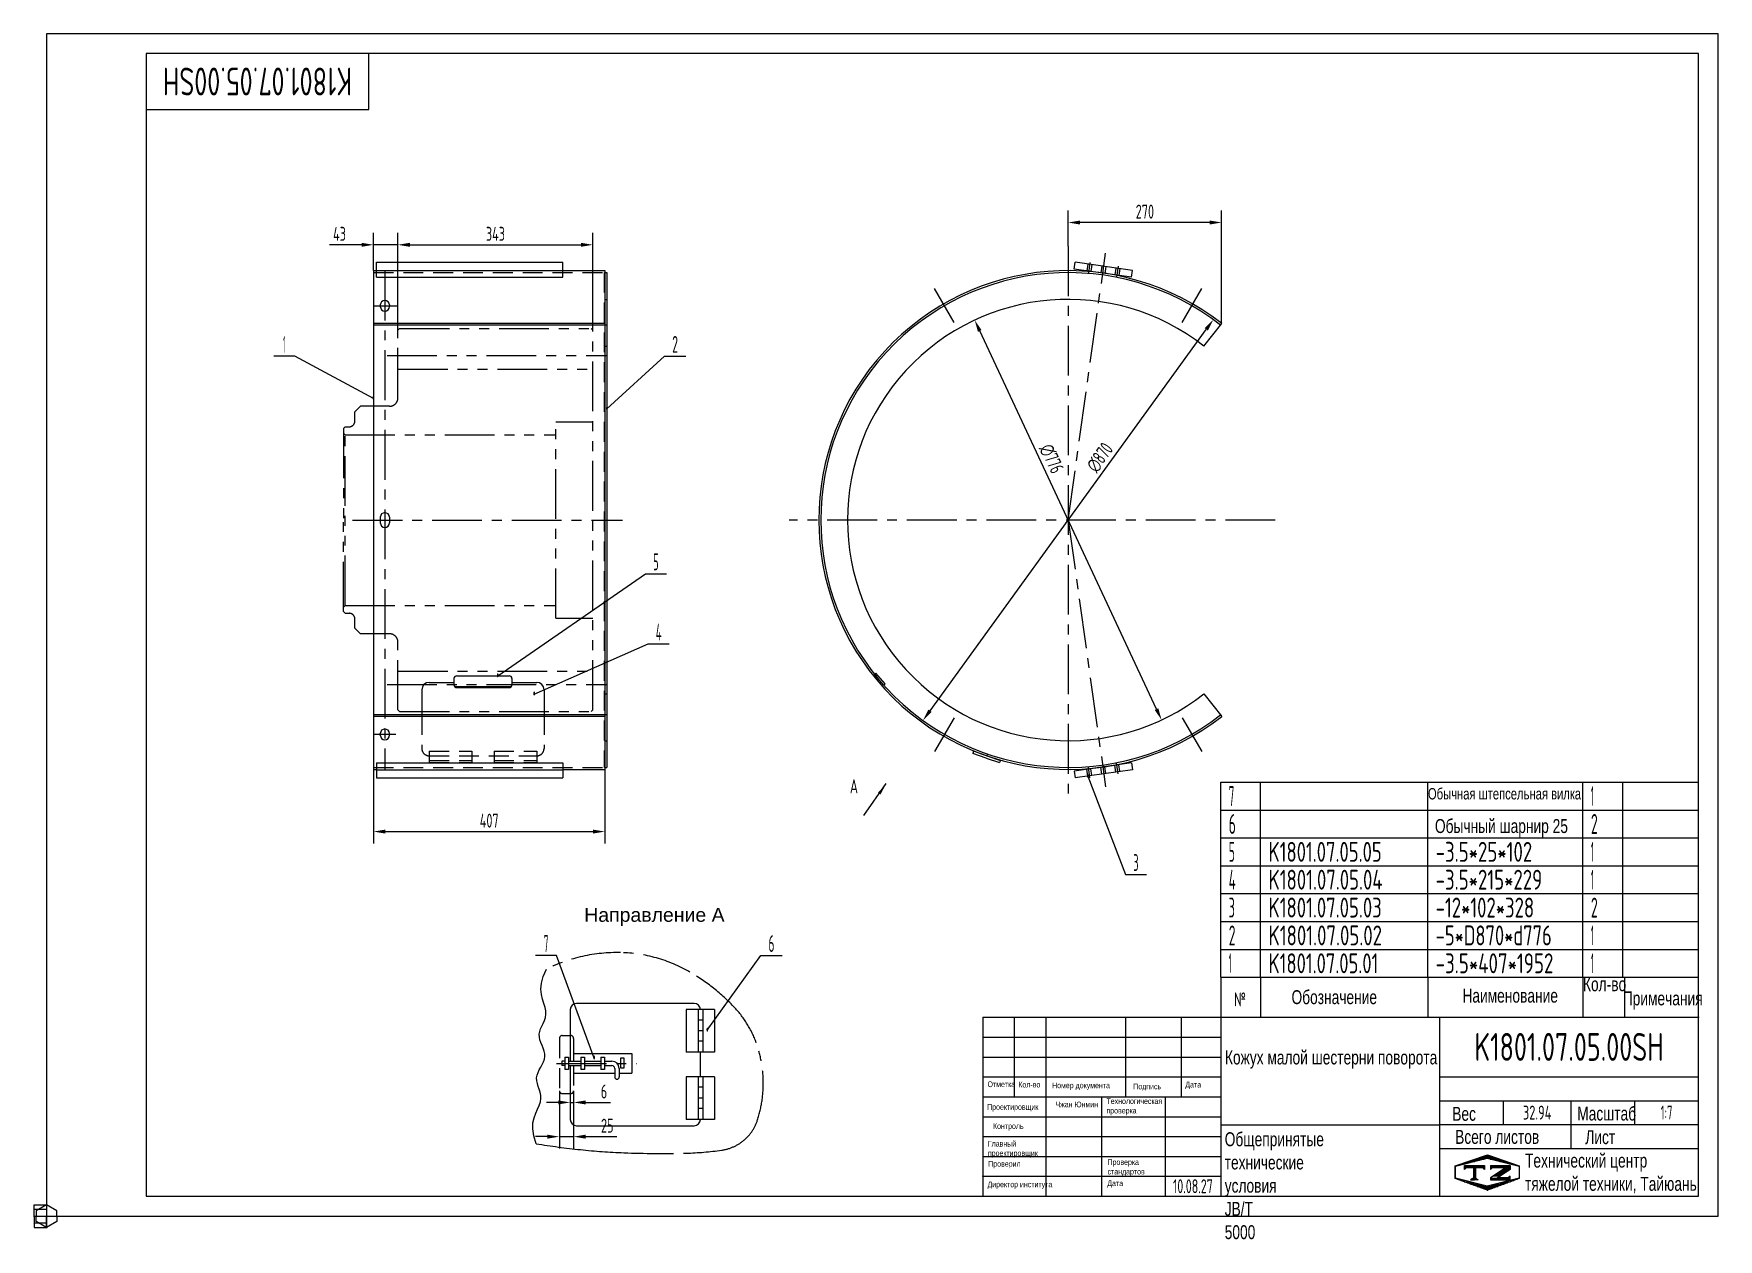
# Model space of a CAD drawing. Header units: millimetres. Extents: x -23 to 2940, y -41 to 2079.
import ezdxf
from ezdxf.enums import TextEntityAlignment as Align

# ---------------------------------------------------------------- set-up
doc = ezdxf.new("R2010")
doc.units = ezdxf.units.MM
doc.header["$LTSCALE"] = 70
for name, pattern in [('F', [0.75, 0.5, -0.25]), ('G', [2, 1.25, -0.25, 0.25, -0.25]), ('K', [2.5, 1.25, -0.25, 0.25, -0.25, 0.25, -0.25])]:
    doc.linetypes.add(name, pattern=pattern)
for name, color, linetype in [('01', 7, 'Continuous'), ('02', 1, 'Continuous'), ('04', 2, 'F'), ('05', 4, 'G'), ('07', 6, 'K'), ('08', 1, 'Continuous'), ('11', 3, 'Continuous'), ('THICK', 7, 'Continuous')]:
    doc.layers.add(name, color=color, linetype=linetype)
doc.styles.get("Standard").update_dxf_attribs({"font": 'isocp', "width": 0.707, "bigfont": 'intecad.shx'})
doc.dimstyles.new('INTE', dxfattribs={"dimscale": 7, "dimtxt": 3.5, "dimasz": 3, "dimexe": 3, "dimexo": 0, "dimgap": 1, "dimtad": 1, "dimdec": 3, "dimdsep": 46, "dimtxsty": 'Standard', "dimcen": 0, "dimclrd": 1, "dimclre": 1, "dimclrt": 3, "dimadec": 0, "dimazin": 0, "dimtfac": 1, "dimtdec": 3, "dimtmove": 0, "dimatfit": 0, "dimfxl": 1, "dimarcsym": 0})

# ---------------------------------------------------------------- blocks, each defined once
blk = doc.blocks.new('*U71')
at = {"layer": '01'}
for p, q in [((0, 19.8), (-18, 9.4)), ((-18, 9.4), (-18, 0)), ((-18, -9.4), (-18, 0)), ((18, 9.4), (0, 19.8)), ((18, 0), (18, 9.4)), ((18, 0), (18, -9.4)), ((0, -19.8), (-18, -9.4)), ((18, -9.4), (0, -19.8))]:
    blk.add_line(p, q, dxfattribs=at)
at = {"layer": '05'}
for p, q in [((-19.7, 0), (20.5, 0)), ((0, 21.3), (0, -21))]:
    blk.add_line(p, q, dxfattribs=at)
blk = doc.blocks.new('*U72')
at = {"layer": '01'}
for p, q in [((-21.5, 0), (-21.5, 19.8)), ((-21.5, 19.8), (0, 19.8)), ((-21.5, 12), (0, 12)), ((0, 19.8), (0, 0)), ((0, -19.8), (0, 0)), ((-21.5, 0), (-21.5, -19.8)), ((-21.5, -12), (0, -12)), ((-21.5, -19.8), (0, -19.8))]:
    blk.add_line(p, q, dxfattribs=at)
at = {"layer": '05'}
blk.add_line((-22.6, 0), (1.1, 0), dxfattribs=at)
blk = doc.blocks.new('*D77')
at = {"layer": '08', "color": 1, "lineweight": -2}
for p, q in [((575, 785.4), (575, 655.1)), ((982, 785.4), (982, 655.1)), ((596, 676.1), (961, 676.1))]:
    blk.add_line(p, q, dxfattribs=at)
at = {"layer": '08', "color": 1}
for points in [[(596, 679.6), (596, 672.6), (575, 676.1)], [(961, 679.6), (961, 672.6), (982, 676.1)]]:
    blk.add_solid(points, dxfattribs=at)
at = {"layer": 'Defpoints', "color": 0}
for p in [(575, 785.4), (982, 785.4), (982, 676.1)]:
    blk.add_point(p, dxfattribs=at)
at = {"layer": '08', "color": 3, "insert": (778.5, 695.3), "char_height": 24.5, "attachment_point": 5}
blk.add_mtext('407', dxfattribs=at)
blk = doc.blocks.new('*D78')
at = {"layer": '08', "color": 1, "lineweight": -2}
for p, q in [((1796.6, 1705.3), (1796.6, 1768)), ((2066.6, 1569.4), (2066.6, 1768)), ((2045.6, 1747), (1817.6, 1747))]:
    blk.add_line(p, q, dxfattribs=at)
at = {"layer": '08', "color": 1}
for points in [[(1817.6, 1750.5), (1817.6, 1743.5), (1796.6, 1747)], [(2045.6, 1750.5), (2045.6, 1743.5), (2066.6, 1747)]]:
    blk.add_solid(points, dxfattribs=at)
at = {"layer": 'Defpoints', "color": 0}
for p in [(1796.6, 1747), (1796.6, 1705.3), (2066.6, 1569.4)]:
    blk.add_point(p, dxfattribs=at)
at = {"layer": '08', "color": 3, "insert": (1931.6, 1766.2), "char_height": 24.5, "attachment_point": 5}
blk.add_mtext('270', dxfattribs=at)
blk = doc.blocks.new('*D79')
at = {"layer": '08', "color": 1, "lineweight": -2}
blk.add_line((1553.7, 888.6), (2039.5, 1559.1), dxfattribs=at)
at = {"layer": '08', "color": 1}
for points in [[(2036.7, 1561.2), (2042.4, 1557), (2051.9, 1576.1)], [(1550.8, 890.7), (1556.5, 886.6), (1541.4, 871.6)]]:
    blk.add_solid(points, dxfattribs=at)
at = {"layer": 'Defpoints', "color": 0}
for p in [(2051.9, 1576.1), (1541.4, 871.6)]:
    blk.add_point(p, dxfattribs=at)
at = {"layer": '08', "color": 3, "insert": (1852.5, 1333.8), "char_height": 24.5, "attachment_point": 5, "rotation": 54.0701}
blk.add_mtext('∅870', dxfattribs=at)
blk = doc.blocks.new('*D80')
at = {"layer": '08', "color": 1, "lineweight": -2}
blk.add_line((1952, 891.4), (1641.2, 1556.3), dxfattribs=at)
at = {"layer": '08', "color": 1}
for points in [[(1644.4, 1557.8), (1638, 1554.8), (1632.3, 1575.4)], [(1955.2, 892.9), (1948.9, 889.9), (1960.9, 872.4)]]:
    blk.add_solid(points, dxfattribs=at)
at = {"layer": 'Defpoints', "color": 0}
for p in [(1632.3, 1575.4), (1960.9, 872.4)]:
    blk.add_point(p, dxfattribs=at)
at = {"layer": '08', "color": 3, "insert": (1767.4, 1331.7), "char_height": 24.5, "attachment_point": 5, "rotation": 295.0573}
blk.add_mtext('∅776', dxfattribs=at)
blk = doc.blocks.new('*D81')
at = {"layer": '08', "color": 1, "lineweight": -2}
for p, q in [((921, 215.5), (921, 178.9)), ((927, 220.5), (927, 178.9)), ((900, 199.9), (879, 199.9)), ((921, 199.9), (927, 199.9)), ((948, 199.9), (991.8, 199.9))]:
    blk.add_line(p, q, dxfattribs=at)
at = {"layer": '08', "color": 1}
for points in [[(900, 203.4), (900, 196.4), (921, 199.9)], [(948, 203.4), (948, 196.4), (927, 199.9)]]:
    blk.add_solid(points, dxfattribs=at)
at = {"layer": 'Defpoints', "color": 0}
for p in [(921, 215.5), (927, 220.5), (927, 199.9)]:
    blk.add_point(p, dxfattribs=at)
at = {"layer": '08', "color": 3, "insert": (980.4, 219.2), "char_height": 24.5, "attachment_point": 5}
blk.add_mtext('6', dxfattribs=at)
blk = doc.blocks.new('*D82')
at = {"layer": '08', "color": 1, "lineweight": -2}
for p, q in [((902, 220.5), (902, 118.7)), ((927, 220.5), (927, 118.7)), ((881, 139.7), (860, 139.7)), ((902, 139.7), (927, 139.7)), ((948, 139.7), (1003.2, 139.7))]:
    blk.add_line(p, q, dxfattribs=at)
at = {"layer": '08', "color": 1}
for points in [[(881, 143.2), (881, 136.2), (902, 139.7)], [(948, 143.2), (948, 136.2), (927, 139.7)]]:
    blk.add_solid(points, dxfattribs=at)
at = {"layer": 'Defpoints', "color": 0}
for p in [(902, 220.5), (927, 220.5), (927, 139.7)]:
    blk.add_point(p, dxfattribs=at)
at = {"layer": '08', "color": 3, "insert": (986.1, 159), "char_height": 24.5, "attachment_point": 5}
blk.add_mtext('25', dxfattribs=at)
blk = doc.blocks.new('00')
at = {"layer": '07', "color": 6, "linetype": 'K'}
for p, q in [((-502.3, 1415.2), (-499.3, 1418.2)), ((-502.3, 1296.5), (-502.3, 1415.2)), ((-499.3, 1418.2), (-162.4, 1418.2)), ((-159.4, 1415.2), (-162.4, 1418.2)), ((-159.4, 747.8), (-159.4, 1415.2)), ((-521.5, 1370.5), (-135.4, 1370.5)), ((-502.3, 1346.9), (-159.4, 1346.9)), ((-578.1, 1271.5), (-568.1, 1281.5)), ((-517.3, 1281.5), (-568.1, 1281.5)), ((-595.1, 1245.5), (-598.1, 1242.5)), ((-595.1, 1245.5), (-588.1, 1245.5)), ((-578.1, 1255.5), (-578.1, 1271.5)), ((-224.4, 908.7), (-224.4, 1254.2)), ((-224.4, 1254.2), (-159.4, 1254.2)), ((-598.1, 1242.5), (-598.1, 1081.5)), ((-598.1, 1234.5), (-595.1, 1231.5)), ((-595.1, 1231.5), (-224.4, 1231.5)), ((-595.1, 931.5), (-595.1, 1231.5)), ((-598.1, 920.5), (-598.1, 1081.5)), ((-598.1, 928.5), (-595.1, 931.5)), ((-595.1, 917.5), (-598.1, 920.5)), ((-595.1, 931.5), (-224.4, 931.5)), ((-595.1, 917.5), (-588.1, 917.5)), ((-578.1, 891.5), (-578.1, 907.5)), ((-578.1, 891.5), (-568.1, 881.5)), ((-224.4, 908.7), (-159.4, 908.7)), ((-517.3, 881.5), (-568.1, 881.5)), ((-502.3, 747.8), (-502.3, 866.5)), ((-502.3, 816), (-159.4, 816)), ((-521.5, 792.5), (-135.4, 792.5)), ((-502.3, 747.8), (-499.3, 744.8)), ((-499.3, 744.8), (-162.4, 744.8)), ((-159.4, 747.8), (-162.4, 744.8)), ((-159.4, 747.8), (-162.4, 744.8))]:
    blk.add_line(p, q, dxfattribs=at)
for centre, radius, start, end in [((-517.3, 1296.5), 15, 270, 0), ((-588.1, 1255.5), 10, 270, 0), ((-588.1, 1255.5), 10, 270, 0), ((-588.1, 907.5), 10, 0, 90), ((-517.3, 866.5), 15, 0, 90)]:
    blk.add_arc(centre, radius, start, end, dxfattribs=at)
blk = doc.blocks.new('*D84')
at = {"layer": '08', "color": 1, "lineweight": -2}
for p, q in [((575, 1662.4), (575, 1728.8)), ((618, 1557.5), (618, 1728.8)), ((554, 1707.8), (497.5, 1707.8)), ((618, 1707.8), (575, 1707.8)), ((639, 1707.8), (660, 1707.8))]:
    blk.add_line(p, q, dxfattribs=at)
at = {"layer": '08', "color": 1}
for points in [[(554, 1711.3), (554, 1704.3), (575, 1707.8)], [(639, 1711.3), (639, 1704.3), (618, 1707.8)]]:
    blk.add_solid(points, dxfattribs=at)
at = {"layer": 'Defpoints', "color": 0}
for p in [(575, 1707.8), (575, 1662.4), (618, 1557.5)]:
    blk.add_point(p, dxfattribs=at)
at = {"layer": '08', "color": 3, "insert": (515.3, 1727.1), "char_height": 24.5, "attachment_point": 5}
blk.add_mtext('43', dxfattribs=at)
blk = doc.blocks.new('*D85')
at = {"layer": '08', "color": 1, "lineweight": -2}
for p, q in [((618, 1559), (618, 1728.8)), ((960.9, 1557.5), (960.9, 1728.8)), ((639, 1707.8), (939.9, 1707.8))]:
    blk.add_line(p, q, dxfattribs=at)
at = {"layer": '08', "color": 1}
for points in [[(639, 1711.3), (639, 1704.3), (618, 1707.8)], [(939.9, 1711.3), (939.9, 1704.3), (960.9, 1707.8)]]:
    blk.add_solid(points, dxfattribs=at)
at = {"layer": 'Defpoints', "color": 0}
for p in [(960.9, 1707.8), (618, 1559), (960.9, 1557.5)]:
    blk.add_point(p, dxfattribs=at)
at = {"layer": '08', "color": 3, "insert": (789.5, 1727.1), "char_height": 24.5, "attachment_point": 5}
blk.add_mtext('343', dxfattribs=at)
blk = doc.blocks.new('*U98', base_point=(251.96, 168.31))
at = {"layer": '01'}
for p, q in [((251.96, 168.31), (251.96, 182.31)), ((195.96, 168.31), (251.96, 168.31))]:
    blk.add_line(p, q, dxfattribs=at)
blk = doc.blocks.new('*U99')
at = {"layer": '04'}
blk.add_blockref('*U98', (0, 0), dxfattribs=at)
blk = doc.blocks.new('*U100')
at = {"layer": '01'}
for points in [[(415, 292), (25, 292)], [(25, 292), (25, 5)], [(415, 5), (415, 292)], [(25, 5), (415, 5)]]:
    blk.add_lwpolyline(points, dxfattribs=at)
at = {"layer": '02'}
for points in [[(420, 297), (0, 297)], [(0, 297), (0, 0)], [(420, 0), (420, 297)], [(0, 0), (420, 0)]]:
    blk.add_lwpolyline(points, dxfattribs=at)
blk = doc.blocks.new('*U103')
at = {"layer": '01'}
for p, q in [((0, -49), (0, 0)), ((840, -49), (840, 0))]:
    blk.add_line(p, q, dxfattribs=at)
at = {"layer": '02'}
for p, q in [((0, 0), (70, 0)), ((70, -49), (70, 0)), ((70, 0), (364, 0)), ((364, -49), (364, 0)), ((364, 0), (637, 0)), ((637, -49), (637, 0)), ((637, 0), (707, 0)), ((707, -49), (707, 0)), ((707, 0), (840, 0))]:
    blk.add_line(p, q, dxfattribs=at)
blk = doc.blocks.new('*U104')
at = {"layer": '01'}
for p, q in [((0, -49), (0, 0)), ((840, -49), (840, 0))]:
    blk.add_line(p, q, dxfattribs=at)
at = {"layer": '02'}
for p, q in [((0, 0), (70, 0)), ((70, -49), (70, 0)), ((70, 0), (364, 0)), ((364, -49), (364, 0)), ((364, 0), (637, 0)), ((637, -49), (637, 0)), ((637, 0), (707, 0)), ((707, -49), (707, 0)), ((707, 0), (840, 0))]:
    blk.add_line(p, q, dxfattribs=at)
blk = doc.blocks.new('*U105')
at = {"layer": '01'}
for p, q in [((0, -49), (0, 0)), ((840, -49), (840, 0))]:
    blk.add_line(p, q, dxfattribs=at)
at = {"layer": '02'}
for p, q in [((0, 0), (70, 0)), ((70, -49), (70, 0)), ((70, 0), (364, 0)), ((364, -49), (364, 0)), ((364, 0), (637, 0)), ((637, -49), (637, 0)), ((637, 0), (707, 0)), ((707, -49), (707, 0)), ((707, 0), (840, 0))]:
    blk.add_line(p, q, dxfattribs=at)
blk = doc.blocks.new('*U106')
at = {"layer": '01'}
for p, q in [((0, -49), (0, 0)), ((840, -49), (840, 0))]:
    blk.add_line(p, q, dxfattribs=at)
at = {"layer": '02'}
for p, q in [((0, 0), (70, 0)), ((70, -49), (70, 0)), ((70, 0), (364, 0)), ((364, -49), (364, 0)), ((364, 0), (637, 0)), ((637, -49), (637, 0)), ((637, 0), (707, 0)), ((707, -49), (707, 0)), ((707, 0), (840, 0))]:
    blk.add_line(p, q, dxfattribs=at)
blk = doc.blocks.new('*U107')
at = {"layer": '01'}
for p, q in [((0, -49), (0, 0)), ((840, -49), (840, 0))]:
    blk.add_line(p, q, dxfattribs=at)
at = {"layer": '02'}
for p, q in [((0, 0), (70, 0)), ((70, -49), (70, 0)), ((70, 0), (364, 0)), ((364, -49), (364, 0)), ((364, 0), (637, 0)), ((637, -49), (637, 0)), ((637, 0), (707, 0)), ((707, -49), (707, 0)), ((707, 0), (840, 0))]:
    blk.add_line(p, q, dxfattribs=at)
blk = doc.blocks.new('*U108')
at = {"layer": '01'}
for p, q in [((0, -49), (0, 0)), ((840, -49), (840, 0))]:
    blk.add_line(p, q, dxfattribs=at)
at = {"layer": '02'}
for p, q in [((0, 0), (70, 0)), ((70, -49), (70, 0)), ((70, 0), (364, 0)), ((364, -49), (364, 0)), ((364, 0), (637, 0)), ((637, -49), (637, 0)), ((637, 0), (707, 0)), ((707, -49), (707, 0)), ((707, 0), (840, 0))]:
    blk.add_line(p, q, dxfattribs=at)
blk = doc.blocks.new('*U109')
at = {"layer": '01'}
for p, q in [((0, -49), (0, 0)), ((0, 0), (70, 0)), ((70, 0), (364, 0)), ((364, 0), (637, 0)), ((637, 0), (707, 0)), ((707, 0), (840, 0)), ((840, -49), (840, 0))]:
    blk.add_line(p, q, dxfattribs=at)
at = {"layer": '02'}
for p, q in [((70, -49), (70, 0)), ((364, -49), (364, 0)), ((637, -49), (637, 0)), ((707, -49), (707, 0))]:
    blk.add_line(p, q, dxfattribs=at)
blk = doc.blocks.new('*X113')
at = {"color": 0}
for p, q in [((127.06, 7.8), (132.06, 7.8)), ((127.06, 7.5), (132.06, 7.5)), ((127.06, 7.2), (127.32, 7.2)), ((127.84, 5.4), (129.64, 5.4)), ((128.3, 5.7), (130.1, 5.7)), ((128.77, 6), (130.57, 6)), ((129.23, 6.3), (131.04, 6.3)), ((129.7, 6.6), (131.51, 6.6)), ((130.16, 6.9), (131.98, 6.9)), ((130.62, 7.2), (132.06, 7.2))]:
    blk.add_line(p, q, dxfattribs=at)
blk = doc.blocks.new('*X114')
at = {"color": 0}
for p, q in [((127.06, 4.8), (132.06, 4.8)), ((127.06, 4.5), (132.06, 4.5)), ((131.84, 5.1), (132.06, 5.1))]:
    blk.add_line(p, q, dxfattribs=at)
blk = doc.blocks.new('*X112')
at = {"color": 0}
for p, q in [((122.34, 4.5), (123.72, 4.5)), ((122.82, 4.8), (123.24, 4.8))]:
    blk.add_line(p, q, dxfattribs=at)
blk = doc.blocks.new('*X111')
at = {"color": 0}
for p, q in [((120.53, 7.8), (125.53, 7.8)), ((120.53, 7.5), (125.53, 7.5)), ((120.53, 7.2), (120.79, 7.2)), ((125.27, 7.2), (125.53, 7.2))]:
    blk.add_line(p, q, dxfattribs=at)
blk = doc.blocks.new('*X110')
at = {"color": 0}
for p, q in [((120.66, 8.7), (121.92, 8.7)), ((121.52, 9), (123.12, 9)), ((122.38, 9.3), (124.32, 9.3)), ((123.24, 9.6), (125.52, 9.6)), ((124.1, 9.9), (128.52, 9.9)), ((124.97, 10.2), (127.67, 10.2)), ((125.83, 10.5), (126.82, 10.5)), ((127.02, 9.6), (129.37, 9.6)), ((128.22, 9.3), (130.22, 9.3)), ((129.42, 9), (131.07, 9)), ((130.62, 8.7), (131.92, 8.7)), ((118.22, 7.8), (118.32, 7.8)), ((118.22, 7.5), (118.27, 7.5)), ((118.22, 7.2), (118.27, 7.2)), ((118.22, 6.9), (118.27, 6.9)), ((118.22, 6.6), (118.27, 6.6)), ((118.22, 6.3), (118.27, 6.3)), ((118.22, 6), (118.27, 6)), ((118.22, 5.7), (118.27, 5.7)), ((118.22, 5.4), (118.27, 5.4)), ((118.22, 5.1), (118.27, 5.1)), ((118.22, 4.8), (118.27, 4.8)), ((118.79, 4.5), (119.42, 4.5)), ((118.94, 8.1), (119.52, 8.1)), ((119.8, 8.4), (120.72, 8.4)), ((131.82, 8.4), (132.77, 8.4)), ((133.02, 8.1), (133.62, 8.1)), ((133.12, 4.5), (133.76, 4.5)), ((134.22, 7.8), (134.32, 7.8)), ((134.27, 7.5), (134.32, 7.5)), ((134.27, 7.2), (134.32, 7.2)), ((134.27, 6.9), (134.32, 6.9)), ((134.27, 6.6), (134.32, 6.6)), ((134.27, 6.3), (134.32, 6.3)), ((134.27, 6), (134.32, 6)), ((134.27, 5.7), (134.32, 5.7)), ((134.27, 5.4), (134.32, 5.4)), ((134.27, 5.1), (134.32, 5.1)), ((134.27, 4.8), (134.32, 4.8)), ((119.61, 4.2), (120.62, 4.2)), ((120.43, 3.9), (121.82, 3.9)), ((121.26, 3.6), (123.02, 3.6)), ((122.08, 3.3), (124.22, 3.3)), ((122.91, 3), (125.42, 3)), ((123.73, 2.7), (128.89, 2.7)), ((124.55, 2.4), (128.07, 2.4)), ((125.38, 2.1), (127.26, 2.1)), ((126.2, 1.8), (126.45, 1.8)), ((127.12, 3), (129.7, 3)), ((128.32, 3.3), (130.51, 3.3)), ((129.52, 3.6), (131.32, 3.6)), ((130.72, 3.9), (132.14, 3.9)), ((131.92, 4.2), (132.95, 4.2))]:
    blk.add_line(p, q, dxfattribs=at)

msp = doc.modelspace()

# ---------------------------------------------------------------- linework, layer by layer
at = {"layer": '01'}
for p, q in [((575.0202, 1662.3674), (982.0202, 1662.3674)), ((575.0202, 1662.3674), (575.0202, 785.3674)), ((580.0202, 1677.0809), (908.0202, 1677.0809)), ((580.0202, 1651.0015), (580.0202, 1677.0809)), ((580.0202, 1662.8847), (908.0202, 1662.8847)), ((908.0202, 1651.0015), (908.0202, 1677.0809)), ((982.0202, 1662.3674), (982.0202, 785.3674)), ((1807.14, 1665.1977), (1808.8102, 1677.0809)), ((1908.1473, 1651.0015), (1807.14, 1665.1977)), ((1909.8174, 1662.8847), (1808.8102, 1677.0809)), ((1908.1473, 1651.0015), (1909.8174, 1662.8847)), ((580.0202, 1651.0015), (908.0202, 1651.0015)), ((982.0202, 1658.8674), (985.5202, 1658.8674)), ((985.5202, 1658.8674), (985.5202, 788.8674)), ((587.0202, 1602.1445), (587.0202, 1599.2477)), ((603.0202, 1602.1445), (603.0202, 1599.2477)), ((982.0202, 1611.8674), (985.5202, 1611.8674)), ((982.0202, 1569.3848), (575.0202, 1569.3848)), ((985.5202, 1566.6269), (575.0202, 1566.6269)), ((2035.5192, 1529.5931), (2066.6138, 1569.3848)), ((982.0202, 1529.5931), (985.5202, 1529.5931)), ((587.0202, 1228.8674), (587.0202, 1218.8674)), ((603.0202, 1228.8674), (603.0202, 1218.8674)), ((721.5202, 950.0016), (813.5202, 950.0016)), ((1458.5777, 954.5299), (1456.3136, 952.5617)), ((1472.735, 933.671), (1456.3335, 952.5388)), ((1474.9991, 935.6392), (1458.5977, 954.5069)), ((660.0202, 925.4817), (660.0202, 881.1079)), ((673.0202, 938.4817), (716.5202, 938.4817)), ((716.5202, 945.0016), (716.5202, 934.1657)), ((717.5443, 931.1339), (817.4961, 931.1339)), ((721.5202, 929.1657), (813.5202, 929.1657)), ((818.5202, 945.0016), (818.5202, 934.1657)), ((818.5202, 938.4817), (862.0202, 938.4817)), ((875.0202, 925.4817), (875.0202, 881.1079)), ((1474.9792, 935.6621), (1472.7151, 933.694)), ((982.0202, 918.1417), (985.5202, 918.1417)), ((2035.5192, 918.1417), (2066.6138, 878.35)), ((985.5202, 881.1079), (575.0202, 881.1079)), ((982.0202, 878.35), (575.0202, 878.35)), ((587.0202, 845.5903), (587.0202, 848.4871)), ((603.0202, 845.5903), (603.0202, 848.4871)), ((982.0202, 835.8674), (985.5202, 835.8674)), ((1630.2142, 817.3967), (1628.9119, 813.6146)), ((1652.5499, 805.4754), (1628.9119, 813.6146)), ((1653.8522, 809.2575), (1630.2142, 817.3967)), ((1652.5499, 805.4754), (1676.1879, 797.3362)), ((1653.8522, 809.2575), (1677.4901, 801.1183)), ((1677.4901, 801.1183), (1676.1879, 797.3362)), ((575.0202, 785.3674), (580.0202, 785.3674)), ((580.0202, 796.7333), (580.0202, 770.6539)), ((580.0202, 796.7333), (908.0202, 796.7333)), ((580.0202, 784.8501), (908.0202, 784.8501)), ((580.0202, 770.6539), (908.0202, 770.6539)), ((908.0202, 796.7333), (908.0202, 770.6539)), ((908.0202, 785.3674), (982.0202, 785.3674)), ((982.0202, 788.8674), (985.5202, 788.8674)), ((1908.1473, 796.7333), (1807.14, 782.5371)), ((1807.14, 782.5371), (1808.8102, 770.6539)), ((1909.8174, 784.8501), (1808.8102, 770.6539)), ((1908.1473, 796.7333), (1909.8174, 784.8501)), ((2065, 420), (2905, 420)), ((2065, 420), (2065, 349.6591)), ((2135, 420), (2135, 349.6591)), ((2429, 420), (2429, 349.6591)), ((2702, 420), (2702, 349.6591)), ((2775.2442, 420), (2775.2442, 349.6591)), ((920.9629, 363.0219), (920.9629, 272.3867)), ((1138.9629, 374.0219), (931.9629, 374.0219)), ((1124.9629, 363.0219), (1124.9629, 288.0219)), ((1174.9629, 363.0219), (1124.9629, 363.0219)), ((1145.9629, 363.0219), (1145.9629, 288.062)), ((1153.9629, 363.0219), (1153.9629, 288.0426)), ((1174.9629, 363.0219), (1174.9629, 288.0219)), ((1153.9629, 344.4674), (1145.9629, 344.4674)), ((1153.9629, 325.5322), (1145.9629, 325.5322)), ((1153.9629, 307.4282), (1145.9629, 307.4282)), ((911.3937, 272.3867), (906.4664, 272.3867)), ((906.4664, 272.3867), (906.4664, 264.7035)), ((911.3937, 279.4788), (918.0948, 279.4788)), ((911.3937, 279.4788), (911.3937, 258.0054)), ((918.0948, 279.4788), (918.0948, 258.0054)), ((918.0948, 272.3867), (939.3807, 272.3867)), ((926.9629, 286.177), (926.9629, 272.3867)), ((926.9629, 286.177), (1029.0573, 286.177)), ((939.3807, 279.4788), (939.3807, 258.0054)), ((939.3807, 279.4788), (946.0818, 279.4788)), ((946.0818, 279.4788), (946.0818, 258.0054)), ((946.0818, 272.3867), (974.8571, 272.3867)), ((974.8571, 279.4788), (981.5583, 279.4788)), ((974.8571, 279.4788), (974.8571, 258.0054)), ((981.5583, 279.4788), (981.5583, 258.0054)), ((981.5583, 272.3867), (994.2965, 272.3867)), ((1009.3481, 277.5088), (1009.3481, 260.5665)), ((1015.6551, 277.5088), (1009.3481, 277.5088)), ((1015.6551, 260.5665), (1015.6551, 277.5088)), ((1029.0573, 286.177), (1029.0573, 251.5043)), ((1174.9629, 288.0219), (1124.9629, 288.0219)), ((1149.9629, 245.0219), (1149.9629, 288.0219)), ((911.3937, 264.7035), (906.4664, 264.7035)), ((918.0948, 258.0054), (911.3937, 258.0054)), ((918.0948, 264.7035), (939.3807, 264.7035)), ((920.9629, 264.7035), (920.9629, 170.0219)), ((926.9629, 264.7035), (926.9629, 251.5043)), ((926.9629, 251.5043), (999.2965, 251.5043)), ((946.0818, 258.0054), (939.3807, 258.0054)), ((946.0818, 264.7035), (974.8571, 264.7035)), ((981.5583, 258.0054), (974.8571, 258.0054)), ((981.5583, 264.7035), (994.2965, 264.7035)), ((999.2965, 259.7035), (999.2965, 244.6091)), ((1007.1801, 259.7035), (1007.1801, 244.6091)), ((1007.1801, 251.5043), (1029.0573, 251.5043)), ((1009.3481, 260.5665), (1015.6551, 260.5665)), ((1174.9629, 245.0219), (1124.9629, 245.0219)), ((1124.9629, 245.0219), (1124.9629, 170.0219)), ((1145.9629, 245.0219), (1145.9629, 170.062)), ((1153.9629, 245.0219), (1153.9629, 170.0426)), ((1174.9629, 245.0219), (1174.9629, 170.0219)), ((1153.9629, 226.4674), (1145.9629, 226.4674)), ((1153.9629, 207.5322), (1145.9629, 207.5322)), ((1153.9629, 189.4282), (1145.9629, 189.4282)), ((931.9629, 159.0219), (1138.9629, 159.0219)), ((1174.9629, 170.0219), (1124.9629, 170.0219))]:
    msp.add_line(p, q, dxfattribs=at)
for centre, radius, start, end in [((1796.6138, 1223.8674), 438.5, 51.9946203, 308.0053797), ((1796.6138, 1223.8674), 435, 51.9946203, 308.0053797), ((595.0202, 1602.1445), 8, 0, 180), ((1796.6138, 1223.8674), 388, 51.9946203, 308.0053797), ((595.0202, 1599.2477), 8, 180, 0), ((595.0202, 1228.8674), 8, 0, 180), ((595.0202, 1218.8674), 8, 180, 0), ((721.5202, 945.0016), 5, 90, 180), ((813.5202, 945.0016), 5, 0, 90), ((673.0202, 925.4817), 13, 90, 180), ((721.5202, 934.1657), 5, 180, 270), ((813.5202, 934.1657), 5, 270, 0), ((862.0202, 925.4817), 13, 360, 90), ((595.0202, 848.4871), 8, 0, 180), ((595.0202, 845.5903), 8, 180, 0), ((931.9629, 363.0219), 11, 90, 180), ((1138.9629, 363.0219), 11, 0, 90), ((994.2965, 259.7035), 12.683, 360, 90), ((994.2965, 259.7035), 5, 360, 90), ((1003.2383, 244.6091), 3.9418, 180, 360), ((931.9629, 170.0219), 11, 180, 270), ((1138.9629, 170.0219), 11, 270, 0)]:
    msp.add_arc(centre, radius, start, end, dxfattribs=at)
msp.add_point((2905, 350), dxfattribs=at)
at = {"layer": '02'}
for p, q in [((436.7189, 1511.9263), (399.5189, 1511.9263)), ((575.0202, 1437.773), (436.7189, 1511.9263)), ((985.5202, 1419.4093), (1086.8217, 1511.9263)), ((1086.8217, 1511.9263), (1124.0217, 1511.9263)), ((793.5183, 950.0016), (1053.1639, 1129.4403)), ((1053.1639, 1129.4403), (1090.3639, 1129.4403)), ((857.6283, 917.9713), (1057.9721, 1006.0834)), ((1057.9721, 1006.0834), (1095.1721, 1006.0834)), ((1831.0912, 773.7854), (1897.2625, 600.7676)), ((1437.1678, 704.6531), (1476.8468, 760.3679)), ((1897.2625, 600.7676), (1934.4625, 600.7676)), ((897.1381, 458.3708), (859.9381, 458.3708)), ((962.9892, 277.9573), (897.1381, 458.3708)), ((1162.0738, 326.941), (1256.2562, 458.3708)), ((1256.2562, 458.3708), (1293.4562, 458.3708))]:
    msp.add_line(p, q, dxfattribs=at)
msp.add_lwpolyline([(1464.3166, 742.7738, 5.4, 0, 0), (1476.8468, 760.3679, 0, 0, 0)], format="xyseb", dxfattribs=at)
at = {"layer": '04', "color": 2, "linetype": 'F'}
for p, q in [((1831.0912, 1673.9494), (1829.4211, 1662.0662)), ((1838.0231, 1672.9752), (1836.3529, 1661.0919)), ((1855.8479, 1670.4699), (1854.1777, 1658.5867)), ((1862.7797, 1669.4957), (1861.1096, 1657.6125)), ((1880.6046, 1666.9905), (1878.9344, 1655.1073)), ((1887.5364, 1666.0162), (1885.8663, 1654.133)), ((575.0202, 1658.8674), (982.0202, 1658.8674)), ((980.5202, 1658.8674), (980.5202, 788.8674)), ((1468.3151, 938.4817), (1465.6736, 936.1855)), ((660.0202, 881.1079), (660.0202, 822.2575)), ((875.0202, 881.1079), (875.0202, 822.2575)), ((673.0202, 817.3967), (748.0202, 817.3967)), ((673.0202, 817.3967), (673.0202, 797.3362)), ((673.0202, 809.2575), (862.0202, 809.2575)), ((673.0202, 801.1183), (748.0202, 801.1183)), ((748.0202, 817.3967), (748.0202, 797.3362)), ((787.0202, 817.3967), (787.0202, 797.3362)), ((787.0202, 817.3967), (862.0202, 817.3967)), ((787.0202, 801.1183), (862.0202, 801.1183)), ((862.0202, 817.3967), (862.0202, 797.3362)), ((1654.9917, 812.5668), (1653.8522, 809.2575)), ((575.0202, 788.8674), (982.0202, 788.8674)), ((673.0202, 797.3362), (748.0202, 797.3362)), ((787.0202, 797.3362), (862.0202, 797.3362)), ((1831.0912, 773.7854), (1829.4211, 785.6686)), ((1838.0231, 774.7597), (1836.3529, 786.6429)), ((1855.8479, 777.2649), (1854.1777, 789.1481)), ((1862.7797, 778.2391), (1861.1096, 790.1223)), ((1880.6046, 780.7443), (1878.9344, 792.6275)), ((1887.5364, 781.7186), (1885.8663, 793.6018)), ((901.9629, 312.5219), (901.9629, 220.5219)), ((906.9629, 317.5219), (921.9629, 317.5219)), ((926.9629, 312.5219), (926.9629, 272.3867)), ((926.9629, 264.7035), (926.9629, 220.5219)), ((906.9629, 215.5219), (921.9629, 215.5219))]:
    msp.add_line(p, q, dxfattribs=at)
for centre, radius, start, end in [((673.0202, 822.2575), 13, 180, 270), ((862.0202, 822.2575), 13, 270, 0), ((906.9629, 312.5219), 5, 90, 180), ((921.9629, 312.5219), 5, 360, 90), ((906.9629, 220.5219), 5, 180, 270), ((921.9629, 220.5219), 5, 270, 360)]:
    msp.add_arc(centre, radius, start, end, dxfattribs=at)
at = {"layer": '05', "color": 4, "linetype": 'G'}
for p, q in [((1796.6138, 1705.3031), (1796.6138, 735.499)), ((1796.6138, 1223.8674), (1862.5479, 1692.9939)), ((595.0202, 1662.3674), (595.0202, 785.3674)), ((1835.0534, 1676.9932), (1832.3635, 1657.8542)), ((1884.5667, 1670.0342), (1881.8768, 1650.8953)), ((1595.9403, 1571.4441), (1561.5267, 1631.0501)), ((1997.2873, 1571.4441), (2031.7009, 1631.0501)), ((575.0202, 1600.5885), (617.832, 1600.5885)), ((538.2761, 1223.8674), (1013.2074, 1223.8674)), ((2160.6357, 1223.8674), (1305.9011, 1223.8674)), ((1796.6138, 1223.8674), (1862.5479, 754.7409)), ((1595.9403, 876.2907), (1561.5267, 816.6847)), ((1997.2873, 876.2907), (2031.7009, 816.6847)), ((575.0202, 847.1464), (614.0406, 847.1464)), ((1835.0534, 770.7417), (1832.3635, 789.8806)), ((1884.5667, 777.7006), (1881.8768, 796.8395)), ((897.1046, 268.5451), (1037.5573, 268.5451))]:
    msp.add_line(p, q, dxfattribs=at)
at = {"layer": '07', "color": 6, "linetype": 'K'}
msp.add_lwpolyline([(879.4277, 434.4612, -0.120180655), (1009.5502, 463.3054, -0.126887664), (1131.2929, 429.1532, -0.072800194), (1210.4324, 366.291, -0.102538458), (1248.122, 304.7931, -0.165603466), (1250.4592, 169.1578, -0.286982442), (1187.4315, 115.9782, -0.028882506), (1124.7517, 110.6903, -0.016577561), (1015.2225, 111.4284, -0.015787766), (939.1369, 116.875, -0.015318183), (861.2206, 127.3525)], format="xyb", dxfattribs=at)
msp.add_lwpolyline([(861.2206, 127.3525), (856.7381, 141.1931), (855.0033, 153.253), (855.4153, 163.7561), (857.3735, 172.926), (860.2771, 180.9865), (863.5255, 188.1613), (866.518, 194.6741), (868.6538, 200.7486), (869.4868, 206.5743), (869.1885, 212.2037), (868.0851, 217.6552), (866.5027, 222.9469), (864.7675, 228.0972), (863.2056, 233.1244), (862.1431, 238.0467), (861.9061, 242.8824), (862.7184, 247.6497), (864.3945, 252.3658), (866.6464, 257.0477), (869.1862, 261.7126), (871.726, 266.3775), (873.9779, 271.0594), (875.654, 275.7755), (876.4663, 280.5427), (876.223, 285.3726), (875.1159, 290.2537), (873.433, 295.1689), (871.4621, 300.1012), (869.4913, 305.0335), (867.8083, 309.9487), (866.7012, 314.8297), (866.4579, 319.6596), (867.2646, 324.4335), (868.9013, 329.1958), (871.0462, 334.0032), (873.3778, 338.9124), (875.5743, 343.9801), (877.3141, 349.263), (878.2755, 354.8177), (878.1367, 360.701), (876.7336, 366.9853), (874.5316, 373.8061), (872.1537, 381.3144), (870.2228, 389.6616), (869.3618, 398.9986), (870.1937, 409.4768), (873.3413, 421.2473), (879.4277, 434.4612)], dxfattribs=at)
at = {"layer": 'THICK'}
for p, q in [((1646.3634, 349.6591), (1646.3634, 35)), ((1646.3634, 349.6591), (2905, 349.6591)), ((1702.2847, 349.5074), (1702.2847, 349.6591)), ((1702.3028, 209.8106), (1702.3028, 349.6591)), ((1758.2422, 35), (1758.2422, 349.6591)), ((1898.0907, 209.8106), (1898.0907, 349.6591)), ((1995.9847, 209.8106), (1995.9847, 349.6591)), ((2065.9089, 35), (2065.9089, 349.6591)), ((2450.4923, 35), (2450.4923, 349.6591)), ((2905, 35), (2905, 349.6591)), ((1646.3634, 244.7728), (2065.9089, 244.7728)), ((2450.4923, 244.7728), (2905, 244.7728)), ((1646.3634, 209.8106), (2065.9089, 209.8106)), ((1856.1362, 35), (1856.1362, 209.8106)), ((1968.015, 35), (1968.015, 209.8106)), ((2450.4923, 202.8182), (2905, 202.8182)), ((2562.3712, 160.8637), (2562.3712, 202.8182)), ((2681.2424, 118.9091), (2681.2424, 202.8182)), ((2793.1212, 160.8637), (2793.1212, 202.8182)), ((2065.9089, 160.2575), (2450.4923, 160.2575)), ((2450.4923, 160.8637), (2905, 160.8637)), ((2450.4923, 118.9091), (2905, 118.9091)), ((1646.3634, 35), (2905, 35))]:
    msp.add_line(p, q, dxfattribs=at)
at = {"layer": 'THICK', "color": 3}
for p, q in [((1646.3634, 314.697), (2065.9089, 314.697)), ((1646.3634, 279.7349), (2065.9089, 279.7349)), ((1646.3634, 174.8485), (2065.9089, 174.8485)), ((1646.3634, 139.8864), (2065.9089, 139.8864)), ((1646.3634, 104.9243), (2065.9089, 104.9243)), ((2477.4277, 88.185), (2534.1016, 107.9245)), ((2477.7957, 87.7404), (2533.7351, 101.7253)), ((2533.7351, 101.7253), (2589.6745, 87.7404)), ((2534.1016, 107.9245), (2590.0395, 88.185)), ((1646.3634, 69.9621), (2065.9089, 69.9621)), ((2477.4277, 66.2024), (2477.4277, 88.185)), ((2534.1016, 45.5657), (2477.4277, 66.2024)), ((2477.7957, 66.7632), (2477.7957, 87.7404)), ((2533.7351, 52.7783), (2477.7957, 66.7632)), ((2493.5915, 81.8445), (2493.5915, 88.8369)), ((2493.5915, 88.8369), (2528.5536, 88.8369)), ((2497.0877, 85.3407), (2493.5915, 81.8445)), ((2525.0574, 85.3407), (2497.0877, 85.3407)), ((2511.0721, 67.7936), (2504.2983, 63.5317)), ((2504.2983, 63.5317), (2511.0721, 63.5317)), ((2509.5425, 85.3741), (2509.5425, 66.1954)), ((2511.0721, 85.3741), (2511.0721, 66.1954)), ((2511.0721, 67.7936), (2517.8458, 63.5317)), ((2517.8458, 63.5317), (2511.0721, 63.5317)), ((2512.8201, 85.3741), (2512.8201, 66.1954)), ((2528.5536, 81.8445), (2525.0574, 85.3407)), ((2528.5536, 88.8369), (2528.5536, 81.8445)), ((2589.6745, 66.7632), (2533.7351, 52.7783)), ((2590.0395, 66.2024), (2534.1016, 45.5657)), ((2539.2595, 88.8369), (2539.2595, 81.8445)), ((2539.2595, 88.8369), (2574.2216, 88.8369)), ((2539.2595, 81.8445), (2542.7557, 85.3407)), ((2566.7914, 85.3407), (2539.2595, 67.5272)), ((2539.2595, 67.5272), (2539.2595, 63.5317)), ((2539.2595, 63.5317), (2574.2207, 63.5317)), ((2542.7557, 85.3407), (2566.7914, 85.3407)), ((2556.3091, 70.4479), (2550.9654, 67.0279)), ((2570.7245, 67.0279), (2550.9654, 67.0279)), ((2574.2207, 81.9113), (2556.3091, 70.4479)), ((2574.2207, 70.5241), (2570.7245, 67.0279)), ((2574.2207, 63.5317), (2574.2207, 70.5241)), ((2574.2216, 88.8369), (2574.2216, 81.8445)), ((2589.6745, 87.7404), (2589.6745, 66.7632)), ((2590.0395, 88.185), (2590.0395, 66.2024))]:
    msp.add_line(p, q, dxfattribs=at)
for p in [(1646.3634, 69.9621), (1646.3634, 35)]:
    msp.add_point(p, dxfattribs=at)

# ---------------------------------------------------------------- block references
at = {"layer": '01', "xscale": 7, "yscale": 7, "zscale": 7}
msp.add_blockref('*U100', (0, 0), dxfattribs=at)
at = {"layer": '01', "xscale": 7, "yscale": 7}
msp.add_blockref('*U99', (567, 1946), dxfattribs=at)
at = {"layer": '01'}
for name, p in [('00', (1120.3388, 142.3968)), ('*U109', (2065, 763)), ('*U108', (2065, 714)), ('*U107', (2065, 665)), ('*U106', (2065, 616)), ('*U105', (2065, 567)), ('*U104', (2065, 518)), ('*U103', (2065, 469))]:
    msp.add_blockref(name, p, dxfattribs=at)
at = {"layer": '02'}
for name in ['*U72', '*U71']:
    msp.add_blockref(name, (0, 0), dxfattribs=at)
at = {"layer": 'THICK', "color": 3, "xscale": 6.992425439999785, "yscale": 6.992425439999806, "zscale": 6.992425440000003}
for name in ['*X110', '*X111', '*X112', '*X113', '*X114']:
    msp.add_blockref(name, (1650.7858, 33.2916), dxfattribs=at)

# ---------------------------------------------------------------- texts
at = {"layer": '01', "attachment_point": 1}
for s, insert, char_height in [('{\\fArial|b0|i0|c204|p34;\\C3;Обычная штепсельная вилка}', (2429.3658, 752.6191), 20), ('{\\fArial|b0|i0|c204|p34;\\C3;Обычный шарнир 25}', (2441.6485, 698.093), 24.5), ('{\\fArial|b0|i0|c204|p34;\\W1;\\C3;Направление А}', (945.594, 541.9821), 24.5), ('{\\fArial|b0|i0|c204|p34;Кол-во}', (2702, 420), 24.5), ('{\\Fisocp,intecad|c204;№}', (2088.3742, 393.3008), 24.5), ('{\\fArial|b0|i0|c204|p34;Обозначение}', (2189.4413, 397.235), 24.5), ('{\\fArial|b0|i0|c204|p34;Наименование}', (2490.0174, 399.8579), 24.5), ('{\\fArial|b0|i0|c204|p34;Примечания}', (2772, 395.0822), 24.5), ('{\\fArial|b0|i0|c204|p34;\\C3;Кожух малой шестерни поворота}', (2072.3854, 291.2498), 24.5), ('{\\fArial|b0|i0|c204|p34;Отметка}', (1654.8169, 236.8406), 10), ('{\\fArial|b0|i0|c204|p34;Кол-во}', (1709.0424, 236.1957), 10), ('{\\fArial|b0|i0|c204|p34;Номер документа}', (1768.4324, 234.9057), 10), ('{\\fArial|b0|i0|c204|p34;Подпись}', (1911.0973, 232.9707), 10), ('{\\fArial|b0|i0|c204|p34;Дата}', (2002.7644, 236.1957), 10), ('{\\fArial|b0|i0|c204|p34;Проектировщик}', (1654.1713, 196.8515), 10), ('{\\fArial|b0|i0|c204|p34;\\C3;Чжан Юнмин}', (1774.2423, 201.3664), 10), ('{\\fArial|b0|i0|c204|p34;Технологическая\\Pпроверка}', (1863.9727, 207.1713), 10), ('{\\fArial|b0|i0|c204|p34;Вес}', (2472.1264, 192.1368), 24.5), ('{\\fArial|b0|i0|c204|p34;Масштаб}', (2691.9168, 192.6439), 24.5), ('{\\fArial|b0|i0|c204|p34;Контроль}', (1664.5, 163.3122), 10), ('{\\fArial|b0|i0|c204|p34;Всего листов}', (2477.2023, 151.5639), 24.5), ('{\\fArial|b0|i0|c204|p34;Лист}', (2706.1296, 151.0567), 24.5), ('{\\fArial|b0|i0|c204|p34;Главный\\Pпроектировщик}', (1655.4624, 132.3529), 10), ('{\\fArial|b0|i0|c204|p34;Проверил}', (1656.1079, 96.8786), 10), ('{\\fArial|b0|i0|c204|p34;Проверка\\Pстандартов}', (1865.9093, 99.9293), 10), ('{\\fArial|b0|i0|c204|p34;Технический центр\\Pтяжелой техники, Тайюань}', (2600.0954, 109.8893), 24.5), ('{\\fArial|b0|i0|c204|p34;Директор института}', (1654.8169, 60.7594), 10)]:
    msp.add_mtext(s, dxfattribs=dict(at, insert=insert, char_height=char_height))
at = {"layer": '01', "width": 0.507604, "attachment_point": 1}
for s, insert, char_height in [('{\\fArial|b0|i0|c204|p34;Общепринятые технические\\Pусловия \\fArial|b0|i0|c0|p34;JB/T 5000}', (2071.9573, 147.4448), 24.5), ('{\\fArial|b0|i0|c204|p34;Дата}', (1865.5577, 62.7752), 10)]:
    msp.add_mtext(s, dxfattribs=dict(at, insert=insert, char_height=char_height))
at = {"layer": '02', "width": 0.605172}
for p, p2 in [((573.2202, 1434.773), (576.8202, 1434.773)), ((983.7202, 1416.4093), (987.3202, 1416.4093)), ((791.7183, 947.0016), (795.3183, 947.0016)), ((855.8283, 914.9713), (859.4283, 914.9713)), ((1829.2912, 770.7854), (1832.8912, 770.7854)), ((1160.2738, 323.941), (1163.8738, 323.941)), ((961.1892, 274.9573), (964.7892, 274.9573))]:
    msp.add_text('●', height=6, dxfattribs=at).set_placement(p, p2, align=Align.FIT)
at = {"layer": '11', "width": 0.696129}
msp.add_text('K1801.07.05.00SH', height=49, rotation=180, dxfattribs=at).set_placement((537.373, 2019.5), (204.627, 2019.5), align=Align.FIT)
at = {"layer": '11'}
for s, height, width, p, p2 in [('1', 29.6985, 0.404, (416.0192, 1517.9263), (420.2186, 1517.9263)), ('2', 29.6985, 0.562593, (1100.3252, 1517.9263), (1110.5181, 1517.9263)), ('5', 29.6985, 0.527686, (1067.1297, 1135.4403), (1076.3981, 1135.4403)), ('4', 29.6985, 0.543846, (1071.3229, 1012.0834), (1081.8214, 1012.0834)), ('7', 35, 0.514182, (2079, 721), (2088.898, 721)), ('1', 35, 0.404, (2716, 721), (2720.949, 721)), ('6', 35, 0.600695, (2079, 672), (2091.6063, 672)), ('2', 35, 0.562593, (2716, 672), (2728.0125, 672)), ('5', 35, 0.527686, (2079, 623), (2089.923, 623)), ('K1801.07.05.05', 35, 0.694061, (2149, 623), (2348.1087, 623)), ('-3.5*25*102', 35, 0.691872, (2443, 623), (2612.7522, 623)), ('1', 35, 0.404, (2716, 623), (2720.949, 623)), ('3', 29.6985, 0.527686, (1911.2282, 606.7676), (1920.4967, 606.7676)), ('4', 35, 0.543846, (2079, 574), (2091.3725, 574)), ('K1801.07.05.04', 35, 0.694153, (2149, 574), (2349.5582, 574)), ('-3.5*215*229', 35, 0.693266, (2443, 574), (2630.3591, 574)), ('1', 35, 0.404, (2716, 574), (2720.949, 574)), ('3', 35, 0.527686, (2079, 525), (2089.923, 525)), ('K1801.07.05.03', 35, 0.694061, (2149, 525), (2348.1087, 525)), ('-12*102*328', 35, 0.692168, (2443, 525), (2616.215, 525)), ('2', 35, 0.562593, (2716, 525), (2728.0125, 525)), ('2', 35, 0.562593, (2079, 476), (2091.0125, 476)), ('K1801.07.05.02', 35, 0.694091, (2149, 476), (2348.5699, 476)), ('-5*D870*d776', 35, 0.694374, (2443, 476), (2647.1365, 476)), ('1', 35, 0.404, (2716, 476), (2720.949, 476)), ('7', 29.6985, 0.514182, (874.3388, 464.3708), (882.7375, 464.3708)), ('6', 29.6985, 0.600695, (1269.5078, 464.3708), (1280.2046, 464.3708)), ('1', 35, 0.404, (2079, 427), (2083.949, 427)), ('K1801.07.05.01', 35, 0.693669, (2149, 427), (2342.1347, 427)), ('-3.5*407*1952', 35, 0.694543, (2443, 427), (2649.9561, 427)), ('1', 35, 0.404, (2716, 427), (2720.949, 427)), ('K1801.07.05.00SH', 49, 0.696129, (2511.127, 273), (2843.873, 273)), ('32.94', 24.5, 0.672269, (2596.3536, 169.75), (2646.6464, 169.75)), ('1:7', 24.5, 0.628444, (2838.6071, 169.75), (2859.3929, 169.75)), ('10.08.27', 24.5, 0.642055, (1981, 40.25), (2051, 40.25))]:
    msp.add_text(s, height=height, dxfattribs=dict(at, width=width)).set_placement(p, p2, align=Align.FIT)
at = {"layer": '11', "width": 0.707}
msp.add_text('A', height=25.2, dxfattribs=at).set_placement((1412.7665, 735.5478), align=Align.BOTTOM_LEFT)

# ---------------------------------------------------------------- dimensions: what is measured, and where the dimension line sits
at = {"layer": '08'}
for base, p1, p2, picture, middle in [((1796.6138, 1746.9762), (2066.6138, 1569.3848), (1796.6138, 1705.3031), '*D78', (1931.6138, 1766.2286)), ((575.0202, 1707.8034), (618.0202, 1557.5474), (575.0202, 1662.3674), '*D84', (515.2686, 1727.0534)), ((982.0202, 676.0656), (575.0202, 785.3674), (982.0202, 785.3674), '*D77', (778.5202, 695.3156)), ((926.9629, 139.7447), (901.9629, 220.5219), (926.9629, 220.5219), '*D82', (986.0683, 158.9971)), ((926.9629, 199.919), (920.9629, 215.5219), (926.9629, 220.5219), '*D81', (980.3751, 219.169))]:
    dim = msp.add_linear_dim(base=base, p1=p1, p2=p2, dimstyle='INTE', dxfattribs=at)
    dim.commit()
    dim.dimension.update_dxf_attribs({"geometry": picture, "text_midpoint": middle})
dim = msp.add_linear_dim(base=(960.9202, 1707.8034), p1=(618.0202, 1559.0474), p2=(960.9202, 1557.5474), text='343', dimstyle='INTE', dxfattribs=at)
dim.commit()
dim.dimension.update_dxf_attribs({"geometry": '*D85', "text_midpoint": (789.4702, 1727.0534)})
for p1, p2, picture, middle in [((1541.3582, 871.6323), (2051.8694, 1576.1025), '*D79', (1868.0949, 1322.5064)), ((1960.9413, 872.3842), (1632.2863, 1575.3507), '*D80', (1749.9993, 1323.5721))]:
    dim = msp.add_diameter_dim_2p(p1=p1, p2=p2, dimstyle='INTE', dxfattribs=at)
    dim.commit()
    dim.dimension.update_dxf_attribs({"geometry": picture, "text_midpoint": middle, "dimtype": 163})

doc.saveas('drawing.dxf')
